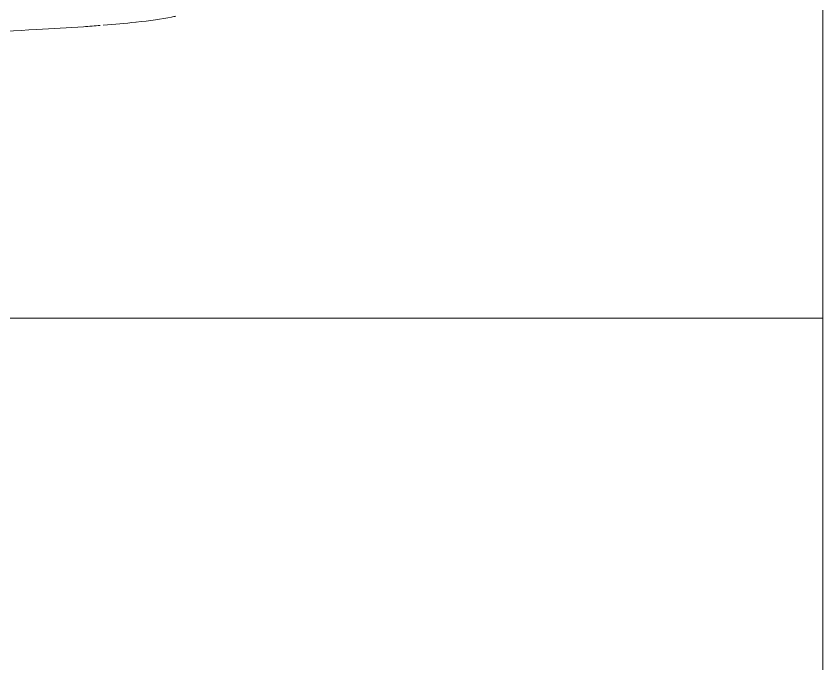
# Model space of a CAD drawing. Extents: x -1073 to 35213, y -1180 to 6950.
# Drawn here: x 31704.9 to 31813.8, y 1355.8 to 1443.3 of the extents above; entities that cross this region are included whole.
import ezdxf
from ezdxf.xclip import XClip

# ---------------------------------------------------------------- set-up
doc = ezdxf.new("R2010")
doc.units = 0
doc.header["$LTSCALE"] = 25
doc.header["$XCLIPFRAME"] = 0
doc.layers.get('0').update_dxf_attribs({"color": 9, "lineweight": 9})
doc.layers.add('04', color=9, linetype='Continuous', lineweight=9)
doc.layers.add('06D', color=9, linetype='Continuous', lineweight=9)

# ---------------------------------------------------------------- blocks, each defined once
blk = doc.blocks.new('p-araba-polo')
for points, degree, knots in [([(0.4758, -0.7941), (0.4779, -0.7946), (0.4931, -0.7978), (0.5106, -0.8003), (0.5297, -0.8023)], 3, [0, 0, 0, 0, 0.124213, 1, 1, 1, 1]), ([(0.578, -0.8067), (0.5852, -0.8073), (0.6136, -0.8094), (0.6943, -0.8142), (0.7938, -0.8181), (0.9022, -0.8216), (0.9869, -0.8238), (1.0486, -0.8241), (1.0808, -0.8236)], 3, [0, 0, 0, 0, 0.049552, 0.182368, 0.511137, 0.607099, 0.78604, 1, 1, 1, 1]), ([(0.5894, -0.8074), (0.5894, -0.8074), (0.5894, -0.8074), (0.5894, -0.8074), (0.5894, -0.8074), (0.5894, -0.8074), (0.5894, -0.8074), (0.5894, -0.8074), (0.5894, -0.8074), (0.5894, -0.8074), (0.5894, -0.8074), (0.5894, -0.8074), (0.5894, -0.8074), (0.5894, -0.8074), (0.5894, -0.8074)], 7, [0, 0, 0, 0, 0, 0, 0, 0, 1, 1, 1, 1, 1, 1, 1, 1, 1, 1, 1, 1, 1, 1, 1])]:
    blk.add_open_spline(points, degree=degree, knots=knots)
blk.add_open_spline([(0.5299, -0.8023), (0.5443, -0.8039), (0.5588, -0.8052), (0.5741, -0.8064)], degree=3)

msp = doc.modelspace()

# ---------------------------------------------------------------- linework, layer by layer
at = {"layer": '06D'}
for points in [[(31813.84, 1402.5), (31813.84, 1652.5), (31313.84, 1652.5), (31313.84, 1402.5)], [(31813.84, 1152.5), (31813.84, 1402.5), (31313.84, 1402.5), (31313.84, 1152.5)]]:
    msp.add_lwpolyline(points, close=True, dxfattribs=at)

# ---------------------------------------------------------------- block references
at = {"layer": '04'}
ref = msp.add_blockref('p-araba-polo', (31774.08, 1522.69), dxfattribs=dict(at, xscale=-100, yscale=100, zscale=100))
XClip(ref).set_block_clipping_path([(-0.0924763951, -0.9835002962), (4.0650970395, 0.9845199444)])

doc.saveas('drawing.dxf')
